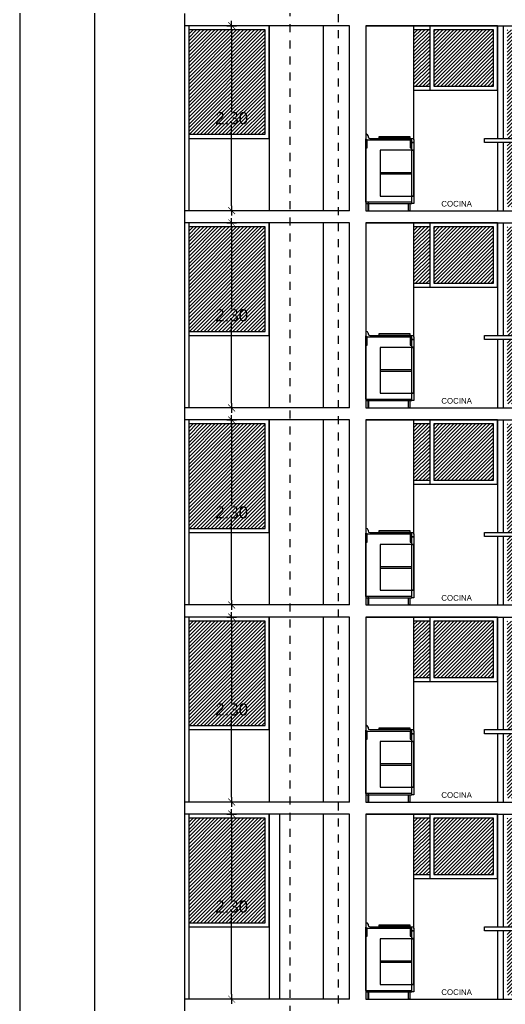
# Model space of a CAD drawing. Header units: millimetres. Extents: x 1217 to 2428, y 234 to 644.
# Drawn here: x 2246.67 to 2252.71, y 401.84 to 414.08 of the extents above; entities that cross this region are included whole.
import ezdxf

# ---------------------------------------------------------------- set-up
doc = ezdxf.new("R2010")
doc.units = ezdxf.units.MM
doc.linetypes.add('HIDDEN2', pattern=[0.1875, 0.125, -0.0625])
doc.layers.get('0').update_dxf_attribs({"lineweight": 5})
for name, color, linetype in [('0.1', 251, 'Continuous'), ('0.2', 2, 'Continuous'), ('0.3', 6, 'Continuous'), ('ARTEFACTOS', 4, 'Continuous'), ('MURO', 5, 'Continuous'), ('Texto', 1, 'Continuous')]:
    doc.layers.add(name, color=color, linetype=linetype)
doc.styles.add('INTERARQ', font='arial.ttf')
doc.styles.get("Standard").update_dxf_attribs({"font": 'arial.ttf'})
doc.dimstyles.new('ESCALA_1-50', dxfattribs={"dimtxt": 0.15, "dimasz": 0.06, "dimexe": 0.18, "dimexo": 0.0625, "dimgap": 0, "dimtad": 0, "dimtih": 1, "dimtoh": 1, "dimzin": 0, "dimdsep": 46, "dimtxsty": 'INTERARQ', "dimblk": 'DIMTICK', "dimcen": 0, "dimse1": 1, "dimse2": 1, "dimclrd": 256, "dimclre": 1, "dimclrt": 2, "dimadec": 0, "dimazin": 0, "dimtfac": 4.5, "dimtofl": 0, "dimtmove": 2, "dimatfit": 3, "dimldrblk": 'DIMTICK', "dimfxl": 1, "dimtolj": 1, "dimtzin": 0, "dimarcsym": 0})

# ---------------------------------------------------------------- blocks, each defined once
blk = doc.blocks.new('DIMTICK')
at = {"color": 1}
for p, q in [((-1, 0), (1, 0)), ((0, 1), (0, -1))]:
    blk.add_line(p, q, dxfattribs=at)
at = {"color": 3, "const_width": 0.141}
blk.add_lwpolyline([(0.71, 0.71), (-0.71, -0.71)], dxfattribs=at)
blk = doc.blocks.new('*D1620')
at = {"layer": '0.1', "lineweight": -2, "ltscale": 3, "transparency": 16777216}
for p, q in [((2249.305, 413.941), (2249.305, 412.928)), ((2249.305, 411.761), (2249.305, 412.774))]:
    blk.add_line(p, q, dxfattribs=at)
at = {"layer": 'Defpoints', "color": 0, "ltscale": 3, "transparency": 16777216}
for p in [(2248.955, 414.001, 0), (2249.305, 414.001), (2248.955, 411.701, 0)]:
    blk.add_point(p, dxfattribs=at)
at = {"layer": '0.1', "lineweight": -2, "ltscale": 3, "transparency": 16777216, "xscale": 0.06, "yscale": 0.06, "zscale": 0.06}
for p, rotation in [((2249.305, 414.001), 90), ((2249.305, 411.701), 270)]:
    blk.add_blockref('DIMTICK', p, dxfattribs=dict(at, rotation=rotation))
at = {"layer": '0.1', "color": 2, "ltscale": 3, "transparency": 16777216, "insert": (2249.305, 412.851), "char_height": 0.15, "attachment_point": 5, "style": 'INTERARQ'}
blk.add_mtext('\\A1;2.30', dxfattribs=at)
blk = doc.blocks.new('*D1621')
at = {"layer": '0.1', "lineweight": -2, "ltscale": 3, "transparency": 16777216}
for p, q in [((2249.305, 411.491), (2249.305, 410.478)), ((2249.305, 409.311), (2249.305, 410.324))]:
    blk.add_line(p, q, dxfattribs=at)
at = {"layer": 'Defpoints', "color": 0, "ltscale": 3, "transparency": 16777216}
for p in [(2248.955, 411.551, 0), (2249.305, 411.551), (2248.955, 409.251, 0)]:
    blk.add_point(p, dxfattribs=at)
at = {"layer": '0.1', "lineweight": -2, "ltscale": 3, "transparency": 16777216, "xscale": 0.06, "yscale": 0.06, "zscale": 0.06}
for p, rotation in [((2249.305, 411.551), 90), ((2249.305, 409.251), 270)]:
    blk.add_blockref('DIMTICK', p, dxfattribs=dict(at, rotation=rotation))
at = {"layer": '0.1', "color": 2, "ltscale": 3, "transparency": 16777216, "insert": (2249.305, 410.401), "char_height": 0.15, "attachment_point": 5, "style": 'INTERARQ'}
blk.add_mtext('\\A1;2.30', dxfattribs=at)
blk = doc.blocks.new('*D1622')
at = {"layer": '0.1', "lineweight": -2, "ltscale": 3, "transparency": 16777216}
for p, q in [((2249.305, 409.041), (2249.305, 408.028)), ((2249.305, 406.861), (2249.305, 407.874))]:
    blk.add_line(p, q, dxfattribs=at)
at = {"layer": 'Defpoints', "color": 0, "ltscale": 3, "transparency": 16777216}
for p in [(2248.955, 409.101, 0), (2249.305, 409.101), (2248.955, 406.801, 0)]:
    blk.add_point(p, dxfattribs=at)
at = {"layer": '0.1', "lineweight": -2, "ltscale": 3, "transparency": 16777216, "xscale": 0.06, "yscale": 0.06, "zscale": 0.06}
for p, rotation in [((2249.305, 409.101), 90), ((2249.305, 406.801), 270)]:
    blk.add_blockref('DIMTICK', p, dxfattribs=dict(at, rotation=rotation))
at = {"layer": '0.1', "color": 2, "ltscale": 3, "transparency": 16777216, "insert": (2249.305, 407.951), "char_height": 0.15, "attachment_point": 5, "style": 'INTERARQ'}
blk.add_mtext('\\A1;2.30', dxfattribs=at)
blk = doc.blocks.new('*D1623')
at = {"layer": '0.1', "lineweight": -2, "ltscale": 3, "transparency": 16777216}
for p, q in [((2249.305, 406.591), (2249.305, 405.578)), ((2249.305, 404.411), (2249.305, 405.424))]:
    blk.add_line(p, q, dxfattribs=at)
at = {"layer": 'Defpoints', "color": 0, "ltscale": 3, "transparency": 16777216}
for p in [(2248.955, 406.651, 0), (2249.305, 406.651), (2248.955, 404.351, 0)]:
    blk.add_point(p, dxfattribs=at)
at = {"layer": '0.1', "lineweight": -2, "ltscale": 3, "transparency": 16777216, "xscale": 0.06, "yscale": 0.06, "zscale": 0.06}
for p, rotation in [((2249.305, 406.651), 90), ((2249.305, 404.351), 270)]:
    blk.add_blockref('DIMTICK', p, dxfattribs=dict(at, rotation=rotation))
at = {"layer": '0.1', "color": 2, "ltscale": 3, "transparency": 16777216, "insert": (2249.305, 405.501), "char_height": 0.15, "attachment_point": 5, "style": 'INTERARQ'}
blk.add_mtext('\\A1;2.30', dxfattribs=at)
blk = doc.blocks.new('*D1624')
at = {"layer": '0.1', "lineweight": -2, "ltscale": 3, "transparency": 16777216}
for p, q in [((2249.305, 404.141), (2249.305, 403.128)), ((2249.305, 401.961), (2249.305, 402.974))]:
    blk.add_line(p, q, dxfattribs=at)
at = {"layer": 'Defpoints', "color": 0, "ltscale": 3, "transparency": 16777216}
for p in [(2248.955, 404.201, 0), (2249.305, 404.201), (2248.955, 401.901, 0)]:
    blk.add_point(p, dxfattribs=at)
at = {"layer": '0.1', "lineweight": -2, "ltscale": 3, "transparency": 16777216, "xscale": 0.06, "yscale": 0.06, "zscale": 0.06}
for p, rotation in [((2249.305, 404.201), 90), ((2249.305, 401.901), 270)]:
    blk.add_blockref('DIMTICK', p, dxfattribs=dict(at, rotation=rotation))
at = {"layer": '0.1', "color": 2, "ltscale": 3, "transparency": 16777216, "insert": (2249.305, 403.051), "char_height": 0.15, "attachment_point": 5, "style": 'INTERARQ'}
blk.add_mtext('\\A1;2.30', dxfattribs=at)

msp = doc.modelspace()

# ---------------------------------------------------------------- hatches: boundary and pattern name
at = {"layer": '0.1', "ltscale": 3}
h = msp.add_hatch(dxfattribs=at)
h.set_pattern_fill('ANSI31', color=256, scale=0.01)
h.set_pattern_definition([(45, (422.33998, -336.923492), (-0.0224506403, 0.0224506403), [])])
h.paths.add_polyline_path([(2248.77111, 413.95105), (2248.77111, 412.65105), (2249.72104, 412.65105), (2249.72104, 413.95105)])
h = msp.add_hatch(dxfattribs=at)
h.set_pattern_fill('ANSI31', color=256, scale=0.01)
h.set_pattern_definition([(45, (422.33998, -285.473547), (-0.0224506403, 0.0224506403), [])])
h.paths.add_polyline_path([(2254.25251, 413.95099), (2254.46816, 413.95099), (2254.46816, 412.52581), (2254.25251, 412.52581)])
h.paths.add_polyline_path([(2252.86861, 413.95099), (2254.20251, 413.95099), (2254.20251, 412.52581), (2253.90862, 412.52581, 0.33081067), (2253.85003, 412.48579), (2253.85003, 412.25486), (2253.78505, 412.25486, 1), (2253.78505, 412.21691), (2253.78505, 411.75099), (2252.86861, 411.75099)])
h.paths.add_polyline_path([(2252.7306, 413.95099), (2252.86861, 413.95099), (2252.86861, 411.75099), (2252.7306, 411.75099), (2252.7306, 412.55099), (2252.84561, 412.55099), (2252.84561, 412.60099), (2252.7306, 412.60099)])
h.paths.add_polyline_path([(2251.81582, 413.95099), (2252.5606, 413.95099), (2252.5606, 413.25099), (2251.81582, 413.25099)])
h.paths.add_polyline_path([(2251.57076, 413.95099), (2251.76582, 413.95099), (2251.76582, 413.25099), (2251.57076, 413.25099)])
h = msp.add_hatch(dxfattribs=at)
h.set_pattern_fill('ANSI31', color=256, scale=0.01)
h.set_pattern_definition([(45, (422.33998, -339.373485), (-0.0224506403, 0.0224506403), [])])
h.paths.add_polyline_path([(2248.77111, 411.50106), (2248.77111, 410.20105), (2249.72104, 410.20105), (2249.72104, 411.50106)])
h = msp.add_hatch(dxfattribs=at)
h.set_pattern_fill('ANSI31', color=256, scale=0.01)
h.set_pattern_definition([(45, (422.33998, -287.923547), (-0.0224506403, 0.0224506403), [])])
h.paths.add_polyline_path([(2254.25251, 411.50099), (2254.46816, 411.50099), (2254.46816, 410.07581), (2254.25251, 410.07581)])
h.paths.add_polyline_path([(2252.86861, 411.50099), (2254.20251, 411.50099), (2254.20251, 410.07581), (2253.90862, 410.07581, 0.33081067), (2253.85003, 410.03579), (2253.85003, 409.80486), (2253.78505, 409.80486, 1), (2253.78505, 409.76691), (2253.78505, 409.30099), (2252.86861, 409.30099)])
h.paths.add_polyline_path([(2252.7306, 411.50099), (2252.86861, 411.50099), (2252.86861, 409.30099), (2252.7306, 409.30099), (2252.7306, 410.10099), (2252.84561, 410.10099), (2252.84561, 410.15099), (2252.7306, 410.15099)])
h.paths.add_polyline_path([(2251.81582, 411.50099), (2252.5606, 411.50099), (2252.5606, 410.80099), (2251.81582, 410.80099)])
h.paths.add_polyline_path([(2251.57076, 411.50099), (2251.76582, 411.50099), (2251.76582, 410.80099), (2251.57076, 410.80099)])
h = msp.add_hatch(dxfattribs=at)
h.set_pattern_fill('ANSI31', color=256, scale=0.01)
h.set_pattern_definition([(45, (422.33998, -341.82348), (-0.0224506403, 0.0224506403), [])])
h.paths.add_polyline_path([(2248.77111, 409.05106), (2248.77111, 407.75106), (2249.72104, 407.75106), (2249.72104, 409.05106)])
h = msp.add_hatch(dxfattribs=at)
h.set_pattern_fill('ANSI31', color=256, scale=0.01)
h.set_pattern_definition([(45, (422.33998, -290.373547), (-0.0224506403, 0.0224506403), [])])
h.paths.add_polyline_path([(2254.25251, 409.05099), (2254.46816, 409.05099), (2254.46816, 407.62581), (2254.25251, 407.62581)])
h.paths.add_polyline_path([(2252.86861, 409.05099), (2254.20251, 409.05099), (2254.20251, 407.62581), (2253.90862, 407.62581, 0.33081067), (2253.85003, 407.58579), (2253.85003, 407.35486), (2253.78505, 407.35486, 1), (2253.78505, 407.31691), (2253.78505, 406.85099), (2252.86861, 406.85099)])
h.paths.add_polyline_path([(2252.7306, 409.05099), (2252.86861, 409.05099), (2252.86861, 406.85099), (2252.7306, 406.85099), (2252.7306, 407.65099), (2252.84561, 407.65099), (2252.84561, 407.70099), (2252.7306, 407.70099)])
h.paths.add_polyline_path([(2251.81582, 409.05099), (2252.5606, 409.05099), (2252.5606, 408.35099), (2251.81582, 408.35099)])
h.paths.add_polyline_path([(2251.57076, 409.05099), (2251.76582, 409.05099), (2251.76582, 408.35099), (2251.57076, 408.35099)])
h = msp.add_hatch(dxfattribs=at)
h.set_pattern_fill('ANSI31', color=256, scale=0.01)
h.set_pattern_definition([(45, (422.33998, -344.273473), (-0.0224506403, 0.0224506403), [])])
h.paths.add_polyline_path([(2248.77111, 406.60107), (2248.77111, 405.30107), (2249.72104, 405.30107), (2249.72104, 406.60107)])
h = msp.add_hatch(dxfattribs=at)
h.set_pattern_fill('ANSI31', color=256, scale=0.01)
h.set_pattern_definition([(45, (422.33998, -292.823548), (-0.0224506403, 0.0224506403), [])])
h.paths.add_polyline_path([(2254.25251, 406.60099), (2254.46816, 406.60099), (2254.46816, 405.17581), (2254.25251, 405.17581)])
h.paths.add_polyline_path([(2252.86861, 406.60099), (2254.20251, 406.60099), (2254.20251, 405.17581), (2253.90862, 405.17581, 0.33081067), (2253.85003, 405.13579), (2253.85003, 404.90486), (2253.78505, 404.90486, 1), (2253.78505, 404.86691), (2253.78505, 404.40099), (2252.86861, 404.40099)])
h.paths.add_polyline_path([(2252.7306, 406.60099), (2252.86861, 406.60099), (2252.86861, 404.40099), (2252.7306, 404.40099), (2252.7306, 405.20099), (2252.84561, 405.20099), (2252.84561, 405.25099), (2252.7306, 405.25099)])
h.paths.add_polyline_path([(2251.81582, 406.60099), (2252.5606, 406.60099), (2252.5606, 405.90099), (2251.81582, 405.90099)])
h.paths.add_polyline_path([(2251.57076, 406.60099), (2251.76582, 406.60099), (2251.76582, 405.90099), (2251.57076, 405.90099)])
h = msp.add_hatch(dxfattribs=at)
h.set_pattern_fill('ANSI31', color=256, scale=0.01)
h.set_pattern_definition([(45, (422.33998, -346.723466), (-0.0224506403, 0.0224506403), [])])
h.paths.add_polyline_path([(2248.77111, 404.15107), (2248.77111, 402.85107), (2249.72104, 402.85107), (2249.72104, 404.15107)])
h = msp.add_hatch(dxfattribs=at)
h.set_pattern_fill('ANSI31', color=256, scale=0.01)
h.set_pattern_definition([(45, (422.33998, -295.273548), (-0.0224506403, 0.0224506403), [])])
h.paths.add_polyline_path([(2254.25251, 404.15099), (2254.46816, 404.15099), (2254.46816, 402.72581), (2254.25251, 402.72581)])
h.paths.add_polyline_path([(2252.86861, 404.15099), (2254.20251, 404.15099), (2254.20251, 402.72581), (2253.90862, 402.72581, 0.33081067), (2253.85003, 402.68579), (2253.85003, 402.45486), (2253.78505, 402.45486, 1), (2253.78505, 402.41691), (2253.78505, 401.95099), (2252.86861, 401.95099)])
h.paths.add_polyline_path([(2252.7306, 404.15099), (2252.86861, 404.15099), (2252.86861, 401.95099), (2252.7306, 401.95099), (2252.7306, 402.75099), (2252.84561, 402.75099), (2252.84561, 402.80099), (2252.7306, 402.80099)])
h.paths.add_polyline_path([(2251.81582, 404.15099), (2252.5606, 404.15099), (2252.5606, 403.45099), (2251.81582, 403.45099)])
h.paths.add_polyline_path([(2251.57076, 404.15099), (2251.76582, 404.15099), (2251.76582, 403.45099), (2251.57076, 403.45099)])

# ---------------------------------------------------------------- linework, layer by layer
msp.add_lwpolyline([(2247.60666, 377.15066), (2247.60666, 438.10099)], dxfattribs=at)
at = {"layer": '0.1', "ltscale": 3, "elevation": 0}
for points in [[(2248.77111, 412.60105), (2249.77104, 412.60105), (2249.77104, 414.00105), (2248.72111, 414.00105)], [(2248.77111, 412.65105), (2249.72104, 412.65105), (2249.72104, 413.95105), (2248.77111, 413.95105)], [(2251.57076, 413.20099), (2252.6106, 413.20099), (2252.6106, 414.00099), (2250.97104, 414.00099)], [(2251.76582, 413.95099), (2251.57076, 413.95099)], [(2251.76582, 414.00099), (2251.76582, 413.20099)], [(2251.81582, 413.25099), (2252.5606, 413.25099), (2252.5606, 413.95099), (2251.81582, 413.95099)], [(2251.81582, 413.95099), (2251.81582, 413.25099)], [(2251.57076, 413.25099), (2251.76582, 413.25099)], [(2248.77111, 410.15105), (2249.77104, 410.15105), (2249.77104, 411.55106), (2248.72111, 411.55106)], [(2248.77111, 410.20105), (2249.72104, 410.20105), (2249.72104, 411.50106), (2248.77111, 411.50106)], [(2251.57076, 410.75099), (2252.6106, 410.75099), (2252.6106, 411.55099), (2250.97104, 411.55099)], [(2251.76582, 411.50099), (2251.57076, 411.50099)], [(2251.76582, 411.55099), (2251.76582, 410.75099)], [(2251.81582, 410.80099), (2252.5606, 410.80099), (2252.5606, 411.50099), (2251.81582, 411.50099)], [(2251.81582, 411.50099), (2251.81582, 410.80099)], [(2251.57076, 410.80099), (2251.76582, 410.80099)], [(2248.77111, 407.70106), (2249.77104, 407.70106), (2249.77104, 409.10106), (2248.72111, 409.10106)], [(2248.77111, 407.75106), (2249.72104, 407.75106), (2249.72104, 409.05106), (2248.77111, 409.05106)], [(2251.57076, 408.30099), (2252.6106, 408.30099), (2252.6106, 409.10099), (2250.97104, 409.10099)], [(2251.76582, 409.05099), (2251.57076, 409.05099)], [(2251.76582, 409.10099), (2251.76582, 408.30099)], [(2251.81582, 408.35099), (2252.5606, 408.35099), (2252.5606, 409.05099), (2251.81582, 409.05099)], [(2251.81582, 409.05099), (2251.81582, 408.35099)], [(2251.57076, 408.35099), (2251.76582, 408.35099)], [(2248.77111, 405.25107), (2249.77104, 405.25107), (2249.77104, 406.65107), (2248.72111, 406.65107)], [(2248.77111, 405.30107), (2249.72104, 405.30107), (2249.72104, 406.60107), (2248.77111, 406.60107)], [(2251.57076, 405.85099), (2252.6106, 405.85099), (2252.6106, 406.65099), (2250.97104, 406.65099)], [(2251.76582, 406.60099), (2251.57076, 406.60099)], [(2251.76582, 406.65099), (2251.76582, 405.85099)], [(2251.81582, 405.90099), (2252.5606, 405.90099), (2252.5606, 406.60099), (2251.81582, 406.60099)], [(2251.81582, 406.60099), (2251.81582, 405.90099)], [(2251.57076, 405.90099), (2251.76582, 405.90099)], [(2248.77111, 402.80107), (2249.77104, 402.80107), (2249.77104, 404.20107), (2248.72111, 404.20107)], [(2248.77111, 402.85107), (2249.72104, 402.85107), (2249.72104, 404.15107), (2248.77111, 404.15107)], [(2249.90108, 404.20099), (2249.90108, 401.90099)], [(2251.57076, 403.40099), (2252.6106, 403.40099), (2252.6106, 404.20099), (2250.97104, 404.20099)], [(2251.76582, 404.15099), (2251.57076, 404.15099)], [(2251.76582, 404.20099), (2251.76582, 403.40099)], [(2251.81582, 403.45099), (2252.5606, 403.45099), (2252.5606, 404.15099), (2251.81582, 404.15099)], [(2251.81582, 404.15099), (2251.81582, 403.45099)], [(2251.57076, 403.45099), (2251.76582, 403.45099)]]:
    msp.add_lwpolyline(points, dxfattribs=at)
at = {"layer": '0.2', "linetype": 'HIDDEN2', "ltscale": 0.5}
for p, q in [((2250.02922, 424.619, 0), (2250.02922, 376.75244, 0)), ((2250.62922, 423.9466, 0), (2250.62922, 376.91828, 0))]:
    msp.add_line(p, q, dxfattribs=at)
at = {"layer": '0.2', "ltscale": 3, "elevation": 0}
for points in [[(2249.77104, 414.00105), (2249.77104, 411.70105)], [(2251.57076, 412.58074), (2251.57076, 414.00099)], [(2252.6106, 414.00099), (2252.6106, 412.60099)], [(2252.6806, 414.00099), (2252.6806, 412.60099)], [(2252.6106, 412.55099), (2252.6106, 411.70099)], [(2252.6806, 412.55099), (2252.6806, 411.70099)], [(2249.77104, 411.55106), (2249.77104, 409.25106)], [(2251.57076, 410.13074), (2251.57076, 411.55099)], [(2252.6106, 411.55099), (2252.6106, 410.15099)], [(2252.6806, 411.55099), (2252.6806, 410.15099)], [(2252.6106, 410.10099), (2252.6106, 409.25099)], [(2252.6806, 410.10099), (2252.6806, 409.25099)], [(2249.77104, 409.10106), (2249.77104, 406.80106)], [(2251.57076, 407.68074), (2251.57076, 409.10099)], [(2252.6106, 409.10099), (2252.6106, 407.70099)], [(2252.6806, 409.10099), (2252.6806, 407.70099)], [(2252.6106, 407.65099), (2252.6106, 406.80099)], [(2252.6806, 407.65099), (2252.6806, 406.80099)], [(2249.77104, 406.65107), (2249.77104, 404.35107)], [(2251.57076, 405.23074), (2251.57076, 406.65099)], [(2252.6106, 406.65099), (2252.6106, 405.25099)], [(2252.6806, 406.65099), (2252.6806, 405.25099)], [(2252.6106, 405.20099), (2252.6106, 404.35099)], [(2252.6806, 405.20099), (2252.6806, 404.35099)], [(2249.77104, 404.20108), (2249.77104, 401.90107)], [(2251.57076, 402.78074), (2251.57076, 404.20099)], [(2252.6106, 404.20099), (2252.6106, 402.80099)], [(2252.6806, 404.20099), (2252.6806, 402.80099)], [(2252.6106, 402.75099), (2252.6106, 401.90099)], [(2252.6806, 402.75099), (2252.6806, 401.90099)]]:
    msp.add_lwpolyline(points, dxfattribs=at)
at = {"layer": '0.2', "elevation": 0}
for points in [[(2251.13933, 412.62485), (2251.52034, 412.62485), (2251.52034, 412.6025), (2251.13933, 412.6025)], [(2251.57061, 412.45263), (2251.15199, 412.45263), (2251.15199, 411.88413), (2251.57061, 411.88413)], [(2251.57076, 411.88413), (2251.54545, 411.88413), (2251.54545, 412.45263), (2251.57076, 412.45263)], [(2251.13933, 410.17485), (2251.52034, 410.17485), (2251.52034, 410.1525), (2251.13933, 410.1525)], [(2251.57061, 410.00263), (2251.15199, 410.00263), (2251.15199, 409.43413), (2251.57061, 409.43413)], [(2251.57076, 409.43413), (2251.54545, 409.43413), (2251.54545, 410.00263), (2251.57076, 410.00263)], [(2251.13933, 407.72485), (2251.52034, 407.72485), (2251.52034, 407.7025), (2251.13933, 407.7025)], [(2251.57061, 407.55263), (2251.15199, 407.55263), (2251.15199, 406.98413), (2251.57061, 406.98413)], [(2251.57076, 406.98413), (2251.54545, 406.98413), (2251.54545, 407.55263), (2251.57076, 407.55263)], [(2251.13933, 405.27485), (2251.52034, 405.27485), (2251.52034, 405.2525), (2251.13933, 405.2525)], [(2251.57061, 405.10263), (2251.15199, 405.10263), (2251.15199, 404.53413), (2251.57061, 404.53413)], [(2251.57076, 404.53413), (2251.54545, 404.53413), (2251.54545, 405.10263), (2251.57076, 405.10263)], [(2251.13933, 402.82485), (2251.52034, 402.82485), (2251.52034, 402.8025), (2251.13933, 402.8025)], [(2251.57061, 402.65263), (2251.15199, 402.65263), (2251.15199, 402.08413), (2251.57061, 402.08413)], [(2251.57076, 402.08413), (2251.54545, 402.08413), (2251.54545, 402.65263), (2251.57076, 402.65263)]]:
    msp.add_lwpolyline(points, close=True, dxfattribs=at)
for points in [[(2251.15199, 412.15918), (2251.54545, 412.15918), (2251.54545, 412.17418), (2251.15199, 412.17418), (2251.15199, 412.15918)], [(2251.15199, 409.70918), (2251.54545, 409.70918), (2251.54545, 409.72418), (2251.15199, 409.72418), (2251.15199, 409.70918)], [(2251.15199, 407.25918), (2251.54545, 407.25918), (2251.54545, 407.27418), (2251.15199, 407.27418), (2251.15199, 407.25918)], [(2251.15199, 404.80918), (2251.54545, 404.80918), (2251.54545, 404.82418), (2251.15199, 404.82418), (2251.15199, 404.80918)], [(2251.15199, 402.35917), (2251.54545, 402.35917), (2251.54545, 402.37418), (2251.15199, 402.37418), (2251.15199, 402.35917)]]:
    msp.add_lwpolyline(points, dxfattribs=at)
at = {"layer": '0.3'}
for p, q in [((2250.97076, 412.65163, 0), (2250.98089, 412.65163, 0)), ((2251.00114, 412.63137, 0), (2251.00114, 412.62125, 0)), ((2251.0214, 412.60099, 0), (2251.55304, 412.60099, 0)), ((2250.97076, 410.20163, 0), (2250.98089, 410.20163, 0)), ((2251.00114, 410.18137, 0), (2251.00114, 410.17125, 0)), ((2251.0214, 410.15099, 0), (2251.55304, 410.15099, 0)), ((2250.97076, 407.75163, 0), (2250.98089, 407.75163, 0)), ((2251.00114, 407.73137, 0), (2251.00114, 407.72125, 0)), ((2251.0214, 407.70099, 0), (2251.55304, 407.70099, 0)), ((2250.97076, 405.30163, 0), (2250.98089, 405.30163, 0)), ((2251.00114, 405.28137, 0), (2251.00114, 405.27125, 0)), ((2251.0214, 405.25099, 0), (2251.55304, 405.25099, 0)), ((2250.97076, 402.85163, 0), (2250.98089, 402.85163, 0)), ((2251.00114, 402.83137, 0), (2251.00114, 402.82125, 0)), ((2251.0214, 402.80099, 0), (2251.55304, 402.80099, 0))]:
    msp.add_line(p, q, dxfattribs=at)
at = {"layer": '0.3', "ltscale": 3, "elevation": 0}
for points in [[(2248.72111, 414.00105), (2248.72111, 411.70105)], [(2248.77111, 414.00105), (2248.77111, 411.70105)], [(2250.44415, 414.00099), (2250.44415, 411.70099)], [(2248.72111, 411.55106), (2248.72111, 409.25105)], [(2248.77111, 411.55106), (2248.77111, 409.25105)], [(2250.44415, 411.55099), (2250.44415, 409.25099)], [(2248.72111, 409.10106), (2248.72111, 406.80106)], [(2248.77111, 409.10106), (2248.77111, 406.80106)], [(2250.44415, 409.10099), (2250.44415, 406.80099)], [(2248.72111, 406.65107), (2248.72111, 404.35107)], [(2248.77111, 406.65107), (2248.77111, 404.35107)], [(2250.44415, 406.65099), (2250.44415, 404.35099)], [(2248.72111, 404.20107), (2248.72111, 401.90107)], [(2248.77111, 404.20107), (2248.77111, 401.90107)], [(2250.44415, 404.20099), (2250.44415, 401.90099)]]:
    msp.add_lwpolyline(points, dxfattribs=at)
at = {"layer": '0.3', "elevation": 0}
for points in [[(2250.97076, 412.65163), (2250.97076, 412.58327), (2251.54545, 412.58327)], [(2251.57076, 412.54939), (2251.54545, 412.54939), (2251.54545, 412.58327)], [(2250.97076, 411.79087), (2251.54545, 411.79087), (2251.54545, 411.80587), (2250.97076, 411.80587), (2250.97076, 411.79087)], [(2251.01178, 411.79087), (2250.99659, 411.79087), (2250.99659, 411.70099), (2251.01178, 411.70099), (2251.01178, 411.79087)], [(2251.50443, 411.79087), (2251.51962, 411.79087), (2251.51962, 411.70099), (2251.50443, 411.70099), (2251.50443, 411.79087)], [(2250.97076, 410.20163), (2250.97076, 410.13327), (2251.54545, 410.13327)], [(2251.57076, 410.09939), (2251.54545, 410.09939), (2251.54545, 410.13327)], [(2250.97076, 409.34087), (2251.54545, 409.34087), (2251.54545, 409.35587), (2250.97076, 409.35587), (2250.97076, 409.34087)], [(2251.01178, 409.34087), (2250.99659, 409.34087), (2250.99659, 409.25099), (2251.01178, 409.25099), (2251.01178, 409.34087)], [(2251.50443, 409.34087), (2251.51962, 409.34087), (2251.51962, 409.25099), (2251.50443, 409.25099), (2251.50443, 409.34087)], [(2250.97076, 407.75163), (2250.97076, 407.68327), (2251.54545, 407.68327)], [(2251.57076, 407.64939), (2251.54545, 407.64939), (2251.54545, 407.68327)], [(2250.97076, 406.89087), (2251.54545, 406.89087), (2251.54545, 406.90587), (2250.97076, 406.90587), (2250.97076, 406.89087)], [(2251.01178, 406.89087), (2250.99659, 406.89087), (2250.99659, 406.80099), (2251.01178, 406.80099), (2251.01178, 406.89087)], [(2251.50443, 406.89087), (2251.51962, 406.89087), (2251.51962, 406.80099), (2251.50443, 406.80099), (2251.50443, 406.89087)], [(2250.97076, 405.30163), (2250.97076, 405.23327), (2251.54545, 405.23327)], [(2251.57076, 405.19939), (2251.54545, 405.19939), (2251.54545, 405.23327)], [(2250.97076, 404.44087), (2251.54545, 404.44087), (2251.54545, 404.45587), (2250.97076, 404.45587), (2250.97076, 404.44087)], [(2251.01178, 404.44087), (2250.99659, 404.44087), (2250.99659, 404.35099), (2251.01178, 404.35099), (2251.01178, 404.44087)], [(2251.50443, 404.44087), (2251.51962, 404.44087), (2251.51962, 404.35099), (2251.50443, 404.35099), (2251.50443, 404.44087)], [(2250.97076, 402.85163), (2250.97076, 402.78327), (2251.54545, 402.78327)], [(2251.57076, 402.74939), (2251.54545, 402.74939), (2251.54545, 402.78327)], [(2250.97076, 401.99087), (2251.54545, 401.99087), (2251.54545, 402.00587), (2250.97076, 402.00587), (2250.97076, 401.99087)], [(2251.01178, 401.99087), (2250.99659, 401.99087), (2250.99659, 401.90099), (2251.01178, 401.90099), (2251.01178, 401.99087)], [(2251.50443, 401.99087), (2251.51962, 401.99087), (2251.51962, 401.90099), (2251.50443, 401.90099), (2251.50443, 401.99087)]]:
    msp.add_lwpolyline(points, dxfattribs=at)
for points in [[(2250.97076, 412.48201), (2250.99102, 412.48201), (2250.99102, 412.58327), (2250.97076, 412.58327)], [(2251.52519, 412.48201), (2251.54545, 412.48201), (2251.54545, 412.58327), (2251.52519, 412.58327)], [(2252.84561, 412.55099), (2252.44561, 412.55099), (2252.44561, 412.60099), (2252.84561, 412.60099)], [(2251.54545, 412.54939), (2251.57076, 412.54939), (2251.57076, 412.45438), (2251.54545, 412.45438)], [(2251.54545, 411.88413), (2251.57076, 411.88413), (2251.57076, 411.79087), (2251.54545, 411.79087)], [(2250.97076, 410.03201), (2250.99102, 410.03201), (2250.99102, 410.13327), (2250.97076, 410.13327)], [(2251.52519, 410.03201), (2251.54545, 410.03201), (2251.54545, 410.13327), (2251.52519, 410.13327)], [(2252.84561, 410.10099), (2252.44561, 410.10099), (2252.44561, 410.15099), (2252.84561, 410.15099)], [(2251.54545, 410.09939), (2251.57076, 410.09939), (2251.57076, 410.00438), (2251.54545, 410.00438)], [(2251.54545, 409.43413), (2251.57076, 409.43413), (2251.57076, 409.34087), (2251.54545, 409.34087)], [(2250.97076, 407.58201), (2250.99102, 407.58201), (2250.99102, 407.68327), (2250.97076, 407.68327)], [(2251.52519, 407.58201), (2251.54545, 407.58201), (2251.54545, 407.68327), (2251.52519, 407.68327)], [(2252.84561, 407.65099), (2252.44561, 407.65099), (2252.44561, 407.70099), (2252.84561, 407.70099)], [(2251.54545, 407.64939), (2251.57076, 407.64939), (2251.57076, 407.55438), (2251.54545, 407.55438)], [(2251.54545, 406.98413), (2251.57076, 406.98413), (2251.57076, 406.89087), (2251.54545, 406.89087)], [(2252.84561, 405.20099), (2252.44561, 405.20099), (2252.44561, 405.25099), (2252.84561, 405.25099)], [(2250.97076, 405.13201), (2250.99102, 405.13201), (2250.99102, 405.23327), (2250.97076, 405.23327)], [(2251.52519, 405.13201), (2251.54545, 405.13201), (2251.54545, 405.23327), (2251.52519, 405.23327)], [(2251.54545, 405.19939), (2251.57076, 405.19939), (2251.57076, 405.10438), (2251.54545, 405.10438)], [(2251.54545, 404.53413), (2251.57076, 404.53413), (2251.57076, 404.44087), (2251.54545, 404.44087)], [(2252.84561, 402.75099), (2252.44561, 402.75099), (2252.44561, 402.80099), (2252.84561, 402.80099)], [(2250.97076, 402.68201), (2250.99102, 402.68201), (2250.99102, 402.78327), (2250.97076, 402.78327)], [(2251.52519, 402.68201), (2251.54545, 402.68201), (2251.54545, 402.78327), (2251.52519, 402.78327)], [(2251.54545, 402.74939), (2251.57076, 402.74939), (2251.57076, 402.65438), (2251.54545, 402.65438)], [(2251.54545, 402.08413), (2251.57076, 402.08413), (2251.57076, 401.99087), (2251.54545, 401.99087)]]:
    msp.add_lwpolyline(points, close=True, dxfattribs=at)
for points in [[(2251.54545, 412.60099), (2251.55051, 412.60099, -0.41421356), (2251.57076, 412.58074), (2251.57076, 412.54939)], [(2251.54545, 410.15099), (2251.55051, 410.15099, -0.41421356), (2251.57076, 410.13074), (2251.57076, 410.09939)], [(2251.54545, 407.70099), (2251.55051, 407.70099, -0.41421356), (2251.57076, 407.68074), (2251.57076, 407.64939)], [(2251.54545, 405.25099), (2251.55051, 405.25099, -0.41421356), (2251.57076, 405.23074), (2251.57076, 405.19939)], [(2251.54545, 402.80099), (2251.55051, 402.80099, -0.41421356), (2251.57076, 402.78074), (2251.57076, 402.74939)]]:
    msp.add_lwpolyline(points, format="xyb", dxfattribs=at)
at = {"layer": '0.3'}
for centre, start, end in [((2250.98089, 412.63137, 0), 0, 90), ((2251.0214, 412.62125, 0), 180, 270), ((2250.98089, 410.18137, 0), 0, 90), ((2251.0214, 410.17125, 0), 180, 270), ((2250.98089, 407.73137, 0), 0, 90), ((2251.0214, 407.72125, 0), 180, 270), ((2250.98089, 405.28137, 0), 0, 90), ((2251.0214, 405.27125, 0), 180, 270), ((2250.98089, 402.83137, 0), 0, 90), ((2251.0214, 402.82125, 0), 180, 270)]:
    msp.add_arc(centre, 0.02025, start, end, dxfattribs=at)
at = {"layer": 'ARTEFACTOS', "color": 1}
for p, q in [((2250.97076, 411.80731, 0), (2250.97076, 412.59465, 0)), ((2250.97076, 409.35731, 0), (2250.97076, 410.14465, 0)), ((2250.97076, 406.90731, 0), (2250.97076, 407.69465, 0)), ((2250.97076, 404.45731, 0), (2250.97076, 405.24465, 0)), ((2250.97076, 402.00731, 0), (2250.97076, 402.79465, 0))]:
    msp.add_line(p, q, dxfattribs=at)
at = {"layer": 'MURO', "ltscale": 3}
msp.add_line((2246.67108, 438.10099, 0), (2246.67108, 373.37099, 0), dxfattribs=at)
at = {"layer": 'MURO', "ltscale": 3, "elevation": 0}
for points in [[(2248.72111, 414.15104), (2248.72111, 414.00104)], [(2250.77104, 414.00099), (2248.72111, 414.00099)], [(2250.77104, 411.70099), (2250.77104, 414.00099)], [(2250.97104, 414.00099), (2250.97104, 411.70099)], [(2250.97104, 414.00099), (2250.97104, 411.70099)], [(2250.97104, 414.00099), (2255.77441, 414.00099)], [(2248.72111, 411.70105), (2248.72111, 411.55105)], [(2250.77104, 411.70099), (2248.72111, 411.70099)], [(2250.97104, 411.70099), (2255.77441, 411.70099)], [(2250.77104, 411.55099), (2248.72111, 411.55099)], [(2250.77104, 409.25099), (2250.77104, 411.55099)], [(2250.97104, 411.55099), (2250.97104, 409.25099)], [(2250.97104, 411.55099), (2250.97104, 409.25099)], [(2250.97104, 411.55099), (2255.77441, 411.55099)], [(2248.72111, 409.25105), (2248.72111, 409.10105)], [(2250.77104, 409.25099), (2248.72111, 409.25099)], [(2250.97104, 409.25099), (2255.77441, 409.25099)], [(2250.77104, 409.10099), (2248.72111, 409.10099)], [(2250.77104, 406.80099), (2250.77104, 409.10099)], [(2250.97104, 409.10099), (2250.97104, 406.80099)], [(2250.97104, 409.10099), (2250.97104, 406.80099)], [(2250.97104, 409.10099), (2255.77441, 409.10099)], [(2248.72111, 406.80106), (2248.72111, 406.65106)], [(2250.77104, 406.80099), (2248.72111, 406.80099)], [(2250.97104, 406.80099), (2255.77441, 406.80099)], [(2250.77104, 406.65099), (2248.72111, 406.65099)], [(2250.77104, 404.35099), (2250.77104, 406.65099)], [(2250.97104, 406.65099), (2250.97104, 404.35099)], [(2250.97104, 406.65099), (2250.97104, 404.35099)], [(2250.97104, 406.65099), (2255.77441, 406.65099)], [(2248.72111, 404.35107), (2248.72111, 404.20107)], [(2250.77104, 404.35099), (2248.72111, 404.35099)], [(2250.97104, 404.35099), (2255.77441, 404.35099)], [(2250.77104, 404.20099), (2248.72111, 404.20099)], [(2250.77104, 401.90099), (2250.77104, 404.20099)], [(2250.97104, 404.20099), (2250.97104, 401.90099)], [(2250.97104, 404.20099), (2250.97104, 401.90099)], [(2250.97104, 404.20099), (2255.77441, 404.20099)], [(2248.72111, 401.90107), (2248.72111, 401.75107)], [(2250.77104, 401.90099), (2248.72111, 401.90099)], [(2250.97104, 401.90099), (2255.77441, 401.90099)]]:
    msp.add_lwpolyline(points, dxfattribs=at)

# ---------------------------------------------------------------- texts
at = {"layer": 'Texto', "char_height": 0.07, "width": 0.4782903, "attachment_point": 5}
for insert in [(2252.10044, 411.78805, 0), (2252.10044, 409.33805, 0), (2252.10044, 406.88805, 0), (2252.10044, 404.43805, 0), (2252.10044, 401.98805, 0)]:
    msp.add_mtext('COCINA', dxfattribs=dict(at, insert=insert))

# ---------------------------------------------------------------- dimensions: what is measured, and where the dimension line sits
at = {"layer": '0.1', "ltscale": 3}
for base, p1, p2, picture, middle in [((2249.30475, 414.00105, 0), (2248.95533, 411.70105, 0), (2248.95533, 414.00105, 0), '*D1620', (2249.30475, 412.85105, 0)), ((2249.30475, 411.55106, 0), (2248.95533, 409.25105, 0), (2248.95533, 411.55106, 0), '*D1621', (2249.30475, 410.40105, 0)), ((2249.30475, 409.10106, 0), (2248.95533, 406.80106, 0), (2248.95533, 409.10106, 0), '*D1622', (2249.30475, 407.95106, 0)), ((2249.30475, 406.65107, 0), (2248.95533, 404.35107, 0), (2248.95533, 406.65107, 0), '*D1623', (2249.30475, 405.50107, 0)), ((2249.30475, 404.20107, 0), (2248.95533, 401.90107, 0), (2248.95533, 404.20107, 0), '*D1624', (2249.30475, 403.05107, 0))]:
    dim = msp.add_linear_dim(base=base, p1=p1, p2=p2, angle=90, dimstyle='ESCALA_1-50', dxfattribs=at)
    dim.commit()
    dim.dimension.update_dxf_attribs({"geometry": picture, "text_midpoint": middle})

doc.saveas('drawing.dxf')
